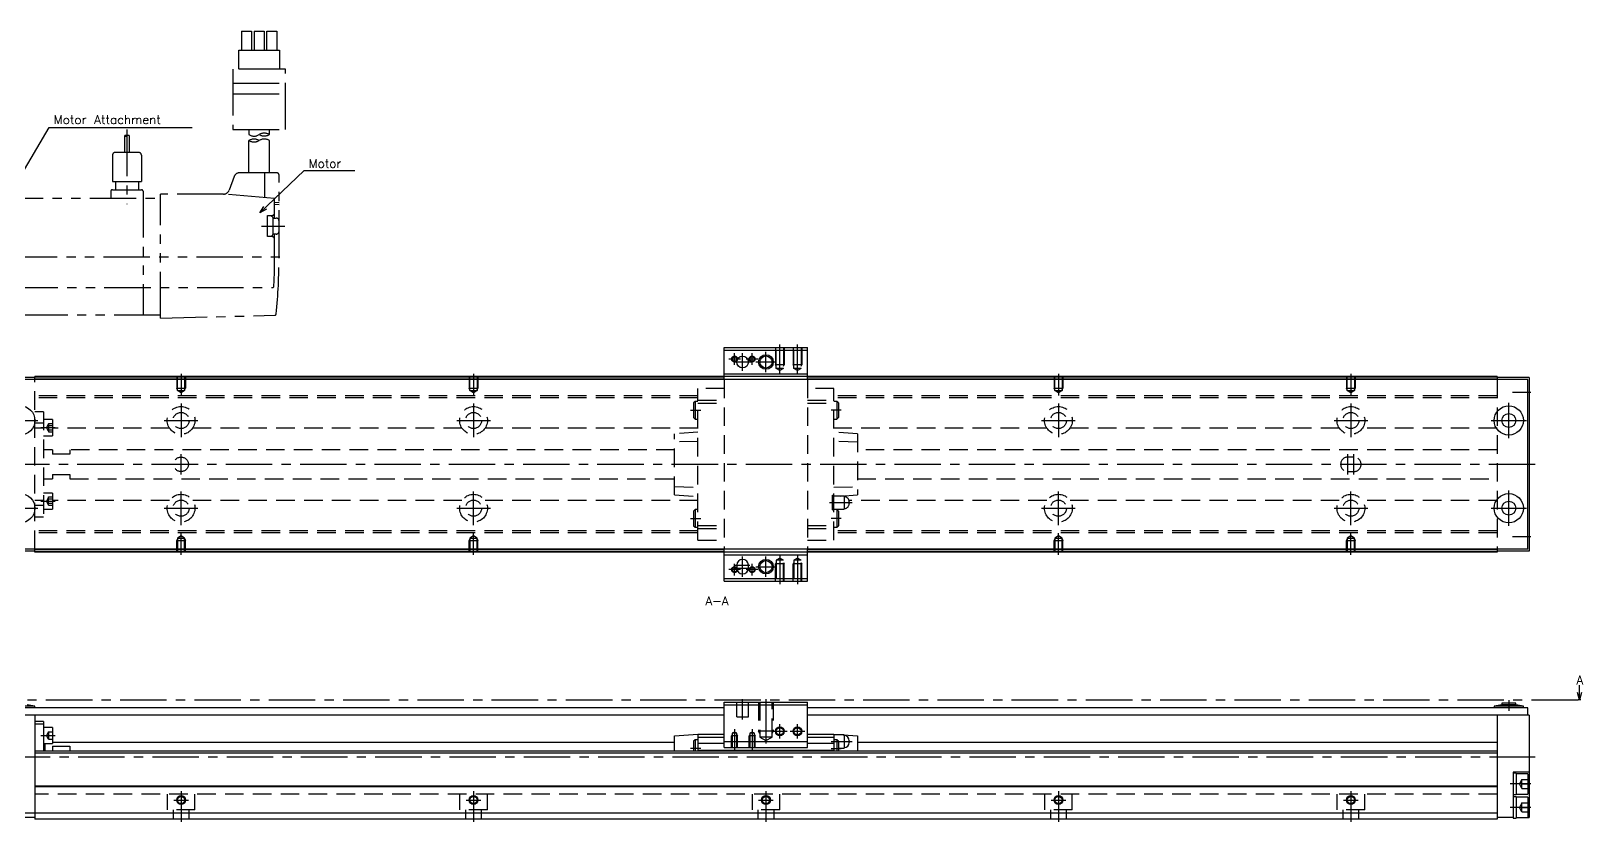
# Model space of a CAD drawing. Extents: x -2 to 824, y -8 to 279.
# Drawn here: x 293 to 824, y 9 to 279 of the extents above; entities that cross this region are included whole.
import ezdxf

# ---------------------------------------------------------------- set-up
doc = ezdxf.new("R2010")
doc.units = 0
doc.header["$LTSCALE"] = 0.5
for name, pattern in [('CENTER', [50.8, 31.75, -6.35, 6.35, -6.35]), ('DASHED', [19.05, 12.7, -6.35]), ('PHANTOM', [63.5, 31.75, -6.35, 6.35, -6.35, 6.35, -6.35])]:
    doc.linetypes.add(name, pattern=pattern)
for name, color, linetype in [('MSM_CENTER', 1, 'CENTER'), ('MSM_CONTINUOUS', 7, 'CONTINUOUS'), ('MSM_DASHED', 4, 'DASHED'), ('MSM_IMAGINARY', 6, 'PHANTOM'), ('MSM_NARROW', 5, 'CONTINUOUS'), ('MSM_PART_NUMBER', 7, 'CONTINUOUS')]:
    doc.layers.add(name, color=color, linetype=linetype)
doc.styles.get("Standard").update_dxf_attribs({"font": 'txt.shx', "height": 3, "bigfont": 'bigfont.shx'})

msp = doc.modelspace()

# ---------------------------------------------------------------- linework, layer by layer
at = {"layer": 'MSM_CENTER'}
for p, q in [((549.51, 162.39), (549.51, 172.3)), ((555.51, 162.39), (555.51, 172.3)), ((536.01, 167.3), (532.01, 167.3)), ((533.76, 166.3), (539.76, 166.3)), ((534.01, 165.3), (534.01, 169.3)), ((536.76, 163.3), (536.76, 169.3)), ((542.01, 167.3), (538.01, 167.3)), ((540.01, 165.3), (540.01, 169.3)), ((541.26, 166.3), (548.26, 166.3)), ((544.76, 162.8), (544.76, 169.8)), ((344.76, 162.3), (344.76, 154.79)), ((444.76, 162.3), (444.76, 154.79)), ((644.76, 162.3), (644.76, 154.79)), ((744.76, 162.3), (744.76, 154.79)), ((800.01, 156), (806.26, 156)), ((344.76, 152.05), (344.76, 140.55)), ((444.76, 152.05), (444.76, 140.55)), ((519.01, 149.8), (522.51, 149.8)), ((570.51, 149.8), (567.01, 149.8)), ((644.76, 152.05), (644.76, 140.55)), ((744.76, 152.05), (744.76, 140.55)), ((798.76, 140.3), (798.76, 152.3)), ((283.76, 146.3), (295.76, 146.3)), ((296.76, 143.85), (301.76, 143.85)), ((339.01, 146.3), (350.51, 146.3)), ((439.01, 146.3), (450.51, 146.3)), ((639.01, 146.3), (650.51, 146.3)), ((739.01, 146.3), (750.51, 146.3)), ((792.76, 146.3), (804.76, 146.3)), ((344.76, 127.8), (344.76, 134.8)), ((743.76, 127.8), (743.76, 134.8)), ((745.76, 127.8), (745.76, 134.8)), ((807.76, 131.3), (256.26, 131.3)), ((798.76, 110.3), (798.76, 122.3)), ((296.76, 118.74), (301.76, 118.74)), ((344.76, 110.55), (344.76, 122.05)), ((444.76, 110.55), (444.76, 122.05)), ((566.51, 118.2), (574.21, 118.2)), ((644.76, 110.55), (644.76, 122.05)), ((744.76, 110.55), (744.76, 122.05)), ((283.76, 116.3), (295.76, 116.3)), ((339.01, 116.3), (350.51, 116.3)), ((439.01, 116.3), (450.51, 116.3)), ((519.01, 112.8), (522.51, 112.8)), ((570.51, 112.8), (567.01, 112.8)), ((639.01, 116.3), (650.51, 116.3)), ((739.01, 116.3), (750.51, 116.3)), ((792.76, 116.3), (804.76, 116.3)), ((344.76, 100.3), (344.76, 107.81)), ((444.76, 100.3), (444.76, 107.81)), ((644.76, 100.3), (644.76, 107.81)), ((744.76, 100.3), (744.76, 107.81)), ((800.01, 106.6), (806.26, 106.6)), ((534.01, 93.3), (534.01, 97.3)), ((534.26, 96.8), (539.26, 96.8)), ((534.26, 95.8), (539.26, 95.8)), ((536.76, 92.8), (536.76, 99.8)), ((540.01, 93.3), (540.01, 97.3)), ((541.26, 96.3), (548.26, 96.3)), ((544.76, 92.8), (544.76, 99.8)), ((549.51, 100.21), (549.51, 90.3)), ((555.51, 100.21), (555.51, 90.3)), ((536.01, 95.3), (532.01, 95.3)), ((542.01, 95.3), (538.01, 95.3)), ((247.76, 50.8), (822.94, 50.8)), ((536.76, 44), (536.76, 51)), ((544.76, 51), (544.76, 35.81)), ((798.76, 50.6), (798.76, 47)), ((549.51, 37.5), (549.51, 42.5)), ((555.51, 37.5), (555.51, 42.5)), ((296.76, 38.55), (301.76, 38.55)), ((534.01, 40.76), (534.01, 33.5)), ((540.01, 40.76), (540.01, 33.5)), ((547.01, 40), (552.01, 40)), ((553.01, 40), (558.01, 40)), ((522.51, 34.1), (519.01, 34.1)), ((567.01, 36.5), (574.21, 36.5)), ((567.01, 34.1), (570.51, 34.1)), ((258.76, 31.3), (807.76, 31.3)), ((806.26, 22), (799.26, 22)), ((342.26, 16.5), (347.26, 16.5)), ((344.76, 19.5), (344.76, 9)), ((442.26, 16.5), (447.26, 16.5)), ((444.76, 19.5), (444.76, 9)), ((542.26, 16.5), (547.26, 16.5)), ((544.76, 19.5), (544.76, 9)), ((642.26, 16.5), (647.26, 16.5)), ((644.76, 19.5), (644.76, 9)), ((742.26, 16.5), (747.26, 16.5)), ((744.76, 19.5), (744.76, 9)), ((806.26, 14), (799.26, 14))]:
    msp.add_line(p, q, dxfattribs=at)
at = {"layer": 'MSM_CONTINUOUS'}
for p, q in [((530.51, 160.3), (530.51, 171.3)), ((530.51, 171.3), (559.01, 171.3)), ((530.51, 170.3), (559.01, 170.3)), ((559.01, 160.3), (559.01, 171.3)), ((294.76, 161), (279.76, 161)), ((805.26, 160.3), (283.26, 160.3)), ((294.76, 160.3), (294.76, 161.3)), ((794.76, 161.3), (294.76, 161.3)), ((530.51, 161.1), (294.76, 161.1)), ((530.51, 160.4), (294.76, 160.4)), ((530.51, 162.3), (559.01, 162.3)), ((794.76, 161.1), (559.01, 161.1)), ((794.76, 160.4), (559.01, 160.4)), ((794.76, 161.3), (794.76, 160.3)), ((805.76, 161), (794.76, 161)), ((805.26, 102.3), (805.26, 160.3)), ((805.76, 161), (805.76, 101.6)), ((294.76, 101.6), (279.76, 101.6)), ((805.26, 102.3), (283.26, 102.3)), ((294.76, 101.3), (294.76, 102.3)), ((530.51, 102.2), (294.76, 102.2)), ((530.51, 101.5), (294.76, 101.5)), ((794.76, 101.3), (294.76, 101.3)), ((530.51, 91.3), (530.51, 102.3)), ((559.01, 91.3), (559.01, 102.3)), ((794.76, 102.2), (559.01, 102.2)), ((794.76, 101.5), (559.01, 101.5)), ((794.76, 102.3), (794.76, 101.3)), ((805.76, 101.6), (794.76, 101.6)), ((530.51, 100.3), (559.01, 100.3)), ((534.76, 96.8), (534.76, 95.8)), ((538.76, 95.8), (538.76, 96.8)), ((530.51, 92.3), (559.01, 92.3)), ((530.51, 91.3), (559.01, 91.3)), ((822.94, 50.8), (822.27, 53.3)), ((822.94, 50.8), (822.94, 55.8)), ((823.61, 53.3), (822.94, 50.8)), ((530.51, 48), (283.26, 48)), ((294.76, 48.6), (284.76, 48.6)), ((294.76, 48.6), (292.16, 49)), ((294.76, 48), (294.76, 48.6)), ((530.51, 50), (559.01, 50)), ((530.51, 34.5), (530.51, 50)), ((530.51, 49), (559.01, 49)), ((559.01, 34.5), (559.01, 50)), ((805.26, 48), (559.01, 48)), ((796.36, 49), (793.76, 48.6)), ((793.76, 48.6), (793.76, 48)), ((803.76, 48.6), (793.76, 48.6)), ((796.36, 49.6), (796.36, 49)), ((801.16, 49.6), (796.36, 49.6)), ((801.16, 49), (796.36, 49)), ((801.16, 49), (801.16, 49.6)), ((803.76, 48.6), (801.16, 49)), ((803.76, 48), (803.76, 48.6)), ((805.26, 45.5), (805.26, 48)), ((823.44, 50.8), (822.44, 50.8)), ((530.51, 45.5), (282.76, 45.5)), ((294.76, 45.5), (294.76, 10)), ((297.76, 43.3), (294.76, 43.3)), ((297.76, 43.3), (297.76, 33.2)), ((805.76, 45.5), (559.01, 45.5)), ((794.76, 45.5), (794.76, 10)), ((805.76, 45.5), (805.76, 10.5)), ((297.76, 42.45), (294.76, 42.45)), ((300.76, 41.3), (297.76, 41.3)), ((300.76, 41.3), (300.76, 35.8)), ((513.51, 38.5), (521.51, 39)), ((513.51, 33.2), (513.51, 38.5)), ((521.51, 39), (530.51, 39)), ((521.51, 39), (521.51, 33.2)), ((521.51, 38), (530.51, 38)), ((559.01, 39), (568.01, 39)), ((559.01, 38), (568.01, 38)), ((568.01, 39), (576.01, 38.5)), ((568.01, 39), (568.01, 33.2)), ((571.46, 38.75), (568.01, 38.75)), ((571.46, 38.75), (571.46, 34.25)), ((576.01, 38.5), (576.01, 33.2)), ((794.76, 33.2), (294.76, 33.2)), ((794.76, 32.5), (294.76, 32.5)), ((297.76, 35.8), (300.76, 35.8)), ((298.26, 33.2), (298.26, 35.8)), ((300.76, 36.3), (513.51, 36.3)), ((300.76, 34.87), (306.76, 34.87)), ((300.76, 34.87), (300.76, 33.2)), ((306.76, 34.87), (306.76, 33.2)), ((520.51, 37.1), (520.01, 36.6)), ((520.01, 36.6), (520.01, 33.2)), ((521.51, 37.1), (520.51, 37.1)), ((520.51, 37.1), (520.51, 33.2)), ((521.51, 36), (530.51, 36)), ((521.51, 33.5), (568.01, 33.5)), ((530.51, 36.5), (559.01, 36.5)), ((530.51, 34.5), (559.01, 34.5)), ((559.01, 36), (568.01, 36)), ((569.01, 37.1), (568.01, 37.1)), ((569.51, 36.6), (569.01, 37.1)), ((569.01, 37.1), (569.01, 33.2)), ((569.51, 36.6), (569.51, 33.2)), ((569.51, 34.25), (571.46, 34.25)), ((573.21, 36.8), (573.21, 36.2)), ((576.01, 36.3), (794.76, 36.3)), ((805.76, 26), (800.26, 26)), ((800.26, 26), (800.26, 10.35)), ((801.26, 25.65), (800.26, 25.65)), ((801.26, 25.65), (801.26, 18.35)), ((805.26, 25.5), (801.26, 25.5)), ((805.26, 25.5), (805.26, 18.5)), ((794.76, 21.2), (294.76, 21.2)), ((794.76, 21), (294.76, 21)), ((800.26, 18.35), (801.26, 18.35)), ((801.26, 17.65), (800.26, 17.65)), ((801.26, 18.5), (805.26, 18.5)), ((801.26, 17.65), (801.26, 10.35)), ((805.26, 17.5), (801.26, 17.5)), ((805.26, 17.5), (805.26, 10.5)), ((794.76, 12), (285.26, 12)), ((294.76, 10.5), (285.26, 10.5)), ((794.76, 10), (294.76, 10)), ((800.26, 10.5), (794.76, 10.5)), ((800.26, 10.35), (801.26, 10.35)), ((801.26, 10.5), (805.76, 10.5))]:
    msp.add_line(p, q, dxfattribs=at)
for centre, radius in [((536.76, 166.3), 2), ((544.76, 166.3), 2.07), ((289.76, 146.3), 5), ((798.76, 146.3), 5), ((798.76, 146.3), 2.4), ((289.76, 116.3), 5), ((798.76, 116.3), 5), ((798.76, 116.3), 2.4), ((544.76, 96.3), 2.07), ((549.51, 40), 1.23), ((555.51, 40), 1.23), ((344.76, 16.5), 1.23), ((444.76, 16.5), 1.23), ((544.76, 16.5), 1.23), ((644.76, 16.5), 1.23), ((744.76, 16.5), 1.23)]:
    msp.add_circle(centre, radius, dxfattribs=at)
for centre, radius, start, end in [((536.76, 96.8), 2, 0, 180), ((536.76, 95.8), 2, 180, 0), ((571.46, 36.8), 1.75, 0, 90), ((571.46, 36.2), 1.75, 270, 0)]:
    msp.add_arc(centre, radius, start, end, dxfattribs=at)
at = {"layer": 'MSM_DASHED'}
for p, q in [((548.01, 171.3), (548.01, 165.3)), ((548.28, 164.1), (548.28, 171.3)), ((550.74, 171.3), (550.74, 164.1)), ((551.01, 171.3), (551.01, 165.3)), ((554.01, 171.3), (554.01, 165.3)), ((554.28, 164.1), (554.28, 171.3)), ((556.74, 171.3), (556.74, 164.1)), ((557.01, 171.3), (557.01, 165.3)), ((551.01, 165.3), (548.01, 165.3)), ((548.28, 164.83), (548.01, 165.3)), ((550.74, 164.83), (551.01, 165.3)), ((557.01, 165.3), (554.01, 165.3)), ((554.28, 164.83), (554.01, 165.3)), ((556.74, 164.83), (557.01, 165.3)), ((294.76, 102.3), (294.76, 160.3)), ((343.26, 161.3), (343.26, 157.3)), ((343.53, 156.5), (343.53, 161.3)), ((345.99, 161.3), (345.99, 156.5)), ((346.26, 161.3), (346.26, 157.3)), ((443.26, 161.3), (443.26, 157.3)), ((443.53, 156.5), (443.53, 161.3)), ((445.99, 161.3), (445.99, 156.5)), ((446.26, 161.3), (446.26, 157.3)), ((530.51, 160.3), (530.51, 102.3)), ((550.74, 164.1), (548.28, 164.1)), ((549.51, 163.39), (548.28, 164.1)), ((550.74, 164.1), (549.51, 163.39)), ((556.74, 164.1), (554.28, 164.1)), ((555.51, 163.39), (554.28, 164.1)), ((556.74, 164.1), (555.51, 163.39)), ((559.01, 160.3), (559.01, 102.3)), ((643.26, 161.3), (643.26, 157.3)), ((643.53, 156.5), (643.53, 161.3)), ((645.99, 161.3), (645.99, 156.5)), ((646.26, 161.3), (646.26, 157.3)), ((743.26, 161.3), (743.26, 157.3)), ((743.53, 156.5), (743.53, 161.3)), ((745.99, 161.3), (745.99, 156.5)), ((746.26, 161.3), (746.26, 157.3)), ((794.76, 160.3), (794.76, 102.3)), ((521.51, 154.75), (294.76, 154.75)), ((521.51, 154.05), (294.76, 154.05)), ((343.53, 156.83), (343.26, 157.3)), ((343.26, 157.3), (346.26, 157.3)), ((343.53, 156.5), (345.99, 156.5)), ((344.76, 155.79), (343.53, 156.5)), ((345.99, 156.5), (344.76, 155.79)), ((345.99, 156.83), (346.26, 157.3)), ((443.53, 156.83), (443.26, 157.3)), ((443.26, 157.3), (446.26, 157.3)), ((443.53, 156.5), (445.99, 156.5)), ((444.76, 155.79), (443.53, 156.5)), ((445.99, 156.5), (444.76, 155.79)), ((445.99, 156.83), (446.26, 157.3)), ((530.51, 157.2), (521.51, 157.2)), ((521.51, 105.4), (521.51, 157.2)), ((568.01, 157.2), (559.01, 157.2)), ((568.01, 105.4), (568.01, 157.2)), ((794.76, 154.75), (568.01, 154.75)), ((794.76, 154.05), (568.01, 154.05)), ((643.53, 156.83), (643.26, 157.3)), ((643.26, 157.3), (646.26, 157.3)), ((643.53, 156.5), (645.99, 156.5)), ((644.76, 155.79), (643.53, 156.5)), ((645.99, 156.5), (644.76, 155.79)), ((645.99, 156.83), (646.26, 157.3)), ((743.53, 156.83), (743.26, 157.3)), ((743.26, 157.3), (746.26, 157.3)), ((743.53, 156.5), (745.99, 156.5)), ((744.76, 155.79), (743.53, 156.5)), ((745.99, 156.5), (744.76, 155.79)), ((745.99, 156.83), (746.26, 157.3)), ((297.76, 149.3), (294.76, 149.3)), ((297.76, 149.3), (297.76, 113.3)), ((520.51, 152.8), (520.01, 152.3)), ((520.01, 152.3), (520.01, 147.3)), ((520.51, 152.8), (520.51, 146.8)), ((521.51, 152.8), (520.51, 152.8)), ((521.51, 153.25), (530.51, 153.25)), ((521.51, 152.25), (530.51, 152.25)), ((559.01, 153.25), (568.01, 153.25)), ((559.01, 152.25), (568.01, 152.25)), ((569.01, 152.8), (568.01, 152.8)), ((569.01, 152.8), (569.01, 146.8)), ((569.51, 152.3), (569.01, 152.8)), ((569.51, 152.3), (569.51, 147.3)), ((297.76, 145.43), (294.76, 145.43)), ((297.76, 143.68), (294.76, 143.68)), ((300.76, 146.6), (297.76, 146.6)), ((299.46, 145.1), (298.74, 143.85)), ((299.46, 142.6), (298.74, 143.85)), ((299.46, 145.3), (300.76, 145.3)), ((299.46, 145.3), (299.46, 142.41)), ((299.46, 144.58), (300.76, 144.58)), ((300.76, 146.6), (300.76, 141.1)), ((340.81, 143.66), (300.76, 143.66)), ((440.81, 143.66), (348.71, 143.66)), ((521.51, 143.66), (448.71, 143.66)), ((520.01, 147.3), (520.51, 146.8)), ((520.51, 146.8), (521.51, 146.8)), ((568.01, 146.8), (569.01, 146.8)), ((640.81, 143.66), (568.01, 143.66)), ((569.01, 146.8), (569.51, 147.3)), ((740.81, 143.66), (648.71, 143.66)), ((794.76, 143.66), (748.71, 143.66)), ((297.76, 141.1), (300.76, 141.1)), ((299.46, 143.13), (300.76, 143.13)), ((299.46, 142.41), (300.76, 142.41)), ((521.51, 142.3), (513.51, 141.77)), ((513.51, 120.83), (513.51, 141.77)), ((521.51, 139.16), (513.51, 138.9)), ((576.01, 141.77), (568.01, 142.3)), ((576.01, 138.9), (568.01, 139.16)), ((576.01, 141.77), (576.01, 120.83)), ((300.76, 136.3), (297.76, 136.3)), ((300.76, 136.3), (300.76, 134.8)), ((306.76, 134.8), (300.76, 134.8)), ((306.76, 136.3), (306.76, 134.8)), ((513.51, 136.3), (306.76, 136.3)), ((794.76, 136.3), (576.01, 136.3)), ((745.76, 133.8), (743.76, 133.8)), ((300.76, 127.8), (306.76, 127.8)), ((300.76, 127.8), (300.76, 126.3)), ((306.76, 127.8), (306.76, 126.3)), ((743.76, 128.8), (745.76, 128.8)), ((297.76, 126.3), (300.76, 126.3)), ((306.76, 126.3), (513.51, 126.3)), ((513.51, 123.7), (521.51, 123.44)), ((568.01, 123.44), (576.01, 123.7)), ((576.01, 126.3), (794.76, 126.3)), ((297.76, 118.92), (294.76, 118.92)), ((297.76, 117.17), (294.76, 117.17)), ((300.76, 121.49), (297.76, 121.49)), ((299.46, 119.99), (298.74, 118.74)), ((299.46, 117.49), (298.74, 118.74)), ((299.46, 120.19), (300.76, 120.19)), ((299.46, 117.3), (299.46, 120.19)), ((299.46, 119.47), (300.76, 119.47)), ((299.46, 118.02), (300.76, 118.02)), ((299.46, 117.3), (300.76, 117.3)), ((300.76, 121.49), (300.76, 115.99)), ((340.81, 118.94), (300.76, 118.94)), ((440.81, 118.94), (348.71, 118.94)), ((521.51, 118.94), (448.71, 118.94)), ((513.51, 120.83), (521.51, 120.3)), ((567.51, 120.7), (568.01, 120.7)), ((567.51, 115.7), (567.51, 120.7)), ((568.01, 119.7), (567.51, 119.7)), ((571.46, 120.45), (568.01, 120.45)), ((570.27, 120.45), (576.01, 120.83)), ((571.46, 120.45), (571.46, 115.95)), ((640.81, 118.94), (573.15, 118.94)), ((573.21, 118.5), (573.21, 117.9)), ((740.81, 118.94), (648.71, 118.94)), ((794.76, 118.94), (748.71, 118.94)), ((294.76, 113.3), (297.76, 113.3)), ((297.76, 115.99), (300.76, 115.99)), ((520.51, 115.8), (520.01, 115.3)), ((520.01, 115.3), (520.01, 110.3)), ((520.51, 115.8), (520.51, 109.8)), ((521.51, 115.8), (520.51, 115.8)), ((567.51, 116.7), (568.01, 116.7)), ((567.51, 115.7), (568.01, 115.7)), ((568.01, 115.95), (571.46, 115.95)), ((569.01, 115.8), (568.01, 115.8)), ((569.51, 115.3), (569.01, 115.8)), ((569.01, 115.8), (569.01, 109.8)), ((569.51, 115.3), (569.51, 110.3)), ((521.51, 108.55), (294.76, 108.55)), ((521.51, 107.85), (294.76, 107.85)), ((344.76, 106.81), (343.53, 106.1)), ((345.99, 106.1), (344.76, 106.81)), ((444.76, 106.81), (443.53, 106.1)), ((445.99, 106.1), (444.76, 106.81)), ((520.01, 110.3), (520.51, 109.8)), ((520.51, 109.8), (521.51, 109.8)), ((521.51, 110.35), (530.51, 110.35)), ((521.51, 109.35), (530.51, 109.35)), ((559.01, 110.35), (568.01, 110.35)), ((559.01, 109.35), (568.01, 109.35)), ((568.01, 109.8), (569.01, 109.8)), ((794.76, 108.55), (568.01, 108.55)), ((794.76, 107.85), (568.01, 107.85)), ((569.01, 109.8), (569.51, 110.3)), ((644.76, 106.81), (643.53, 106.1)), ((645.99, 106.1), (644.76, 106.81)), ((744.76, 106.81), (743.53, 106.1)), ((745.99, 106.1), (744.76, 106.81)), ((343.53, 105.77), (343.26, 105.3)), ((343.26, 101.3), (343.26, 105.3)), ((343.26, 105.3), (346.26, 105.3)), ((343.53, 106.1), (343.53, 101.3)), ((343.53, 106.1), (345.99, 106.1)), ((345.99, 101.3), (345.99, 106.1)), ((345.99, 105.77), (346.26, 105.3)), ((346.26, 101.3), (346.26, 105.3)), ((443.53, 105.77), (443.26, 105.3)), ((443.26, 101.3), (443.26, 105.3)), ((443.26, 105.3), (446.26, 105.3)), ((443.53, 106.1), (443.53, 101.3)), ((443.53, 106.1), (445.99, 106.1)), ((445.99, 101.3), (445.99, 106.1)), ((445.99, 105.77), (446.26, 105.3)), ((446.26, 101.3), (446.26, 105.3)), ((521.51, 105.4), (530.51, 105.4)), ((559.01, 105.4), (568.01, 105.4)), ((643.53, 105.77), (643.26, 105.3)), ((643.26, 101.3), (643.26, 105.3)), ((643.26, 105.3), (646.26, 105.3)), ((643.53, 106.1), (643.53, 101.3)), ((643.53, 106.1), (645.99, 106.1)), ((645.99, 101.3), (645.99, 106.1)), ((645.99, 105.77), (646.26, 105.3)), ((646.26, 101.3), (646.26, 105.3)), ((743.53, 105.77), (743.26, 105.3)), ((743.26, 101.3), (743.26, 105.3)), ((743.26, 105.3), (746.26, 105.3)), ((743.53, 106.1), (743.53, 101.3)), ((743.53, 106.1), (745.99, 106.1)), ((745.99, 101.3), (745.99, 106.1)), ((745.99, 105.77), (746.26, 105.3)), ((746.26, 101.3), (746.26, 105.3)), ((548.28, 97.77), (548.01, 97.3)), ((551.01, 97.3), (548.01, 97.3)), ((548.01, 91.3), (548.01, 97.3)), ((549.51, 99.21), (548.28, 98.5)), ((548.28, 98.5), (548.28, 91.3)), ((550.74, 98.5), (548.28, 98.5)), ((550.74, 98.5), (549.51, 99.21)), ((550.74, 91.3), (550.74, 98.5)), ((550.74, 97.77), (551.01, 97.3)), ((551.01, 91.3), (551.01, 97.3)), ((554.28, 97.77), (554.01, 97.3)), ((557.01, 97.3), (554.01, 97.3)), ((554.01, 91.3), (554.01, 97.3)), ((555.51, 99.21), (554.28, 98.5)), ((554.28, 98.5), (554.28, 91.3)), ((556.74, 98.5), (554.28, 98.5)), ((556.74, 98.5), (555.51, 99.21)), ((556.74, 91.3), (556.74, 98.5)), ((556.74, 97.77), (557.01, 97.3)), ((557.01, 91.3), (557.01, 97.3)), ((534.76, 45), (534.76, 50)), ((538.76, 45), (538.76, 50)), ((542.26, 50), (542.26, 40)), ((542.69, 50), (542.69, 38)), ((546.83, 38), (546.83, 50)), ((547.26, 50), (547.26, 40)), ((534.76, 45), (538.76, 45)), ((299.46, 39.8), (298.74, 38.55)), ((299.46, 37.3), (298.74, 38.55)), ((299.46, 39.8), (300.76, 39.8)), ((299.46, 39.8), (299.46, 37.3)), ((299.46, 38.55), (300.76, 38.55)), ((299.46, 37.3), (300.76, 37.3)), ((533.23, 38.87), (533.01, 38.5)), ((535.01, 38.5), (533.01, 38.5)), ((533.01, 34.5), (533.01, 38.5)), ((534.01, 39.76), (533.23, 39.31)), ((534.79, 39.31), (533.23, 39.31)), ((533.23, 39.31), (533.23, 34.5)), ((534.79, 39.31), (534.01, 39.76)), ((534.79, 34.5), (534.79, 39.31)), ((534.79, 38.87), (535.01, 38.5)), ((535.01, 34.5), (535.01, 38.5)), ((539.23, 38.87), (539.01, 38.5)), ((541.01, 38.5), (539.01, 38.5)), ((539.01, 34.5), (539.01, 38.5)), ((540.01, 39.76), (539.23, 39.31)), ((540.79, 39.31), (539.23, 39.31)), ((539.23, 39.31), (539.23, 34.5)), ((540.79, 39.31), (540.01, 39.76)), ((540.79, 34.5), (540.79, 39.31)), ((540.79, 38.87), (541.01, 38.5)), ((541.01, 34.5), (541.01, 38.5)), ((547.26, 40), (542.26, 40)), ((542.69, 39.25), (542.26, 40)), ((546.83, 38), (542.69, 38)), ((542.69, 38), (544.76, 36.81)), ((544.76, 36.81), (546.83, 38)), ((546.83, 39.25), (547.26, 40)), ((803.26, 23.5), (802.4, 22)), ((803.26, 20.5), (802.4, 22)), ((803.26, 20.5), (803.26, 23.5)), ((803.26, 23.5), (805.26, 23.5)), ((803.26, 22), (805.26, 22)), ((794.76, 18.5), (294.76, 18.5)), ((340.01, 18.5), (340.01, 13.2)), ((349.51, 13.2), (349.51, 18.5)), ((440.01, 18.5), (440.01, 13.2)), ((449.51, 13.2), (449.51, 18.5)), ((540.01, 18.5), (540.01, 13.2)), ((549.51, 13.2), (549.51, 18.5)), ((640.01, 18.5), (640.01, 13.2)), ((649.51, 13.2), (649.51, 18.5)), ((740.01, 18.5), (740.01, 13.2)), ((749.51, 13.2), (749.51, 18.5)), ((803.26, 20.5), (805.26, 20.5)), ((349.51, 13.2), (340.01, 13.2)), ((342.01, 13.2), (342.01, 10)), ((347.51, 10), (347.51, 13.2)), ((449.51, 13.2), (440.01, 13.2)), ((442.01, 13.2), (442.01, 10)), ((447.51, 10), (447.51, 13.2)), ((549.51, 13.2), (540.01, 13.2)), ((542.01, 13.2), (542.01, 10)), ((547.51, 10), (547.51, 13.2)), ((649.51, 13.2), (640.01, 13.2)), ((642.01, 13.2), (642.01, 10)), ((647.51, 10), (647.51, 13.2)), ((749.51, 13.2), (740.01, 13.2)), ((742.01, 13.2), (742.01, 10)), ((747.51, 10), (747.51, 13.2)), ((803.26, 15.5), (802.4, 14)), ((803.26, 12.5), (802.4, 14)), ((803.26, 12.5), (803.26, 15.5)), ((803.26, 15.5), (805.26, 15.5)), ((803.26, 14), (805.26, 14)), ((803.26, 12.5), (805.26, 12.5))]:
    msp.add_line(p, q, dxfattribs=at)
for centre, radius in [((534.01, 167.3), 1), ((534.01, 167.3), 0.784), ((540.01, 167.3), 1), ((540.01, 167.3), 0.784), ((344.76, 146.3), 4.75), ((344.76, 146.3), 2.75), ((444.76, 146.3), 4.75), ((444.76, 146.3), 2.75), ((644.76, 146.3), 4.75), ((644.76, 146.3), 2.75), ((744.76, 146.3), 4.75), ((744.76, 146.3), 2.75), ((344.76, 131.3), 2.5), ((344.76, 116.3), 4.75), ((344.76, 116.3), 2.75), ((444.76, 116.3), 4.75), ((444.76, 116.3), 2.75), ((644.76, 116.3), 4.75), ((644.76, 116.3), 2.75), ((744.76, 116.3), 4.75), ((744.76, 116.3), 2.75), ((534.01, 95.3), 1), ((534.01, 95.3), 0.784), ((540.01, 95.3), 1), ((540.01, 95.3), 0.784)]:
    msp.add_circle(centre, radius, dxfattribs=at)
for centre, radius, start, end in [((743.76, 131.3), 2.5, 90, 270), ((745.76, 131.3), 2.5, 270, 90), ((571.46, 118.5), 1.75, 0, 90), ((571.46, 117.9), 1.75, 270, 0)]:
    msp.add_arc(centre, radius, start, end, dxfattribs=at)
at = {"layer": 'MSM_IMAGINARY'}
for p, q in [((365.46, 279.48), (368.86, 279.48)), ((365.46, 279.48), (365.46, 272.98)), ((368.86, 279.48), (368.86, 272.98)), ((369.76, 279.48), (373.16, 279.48)), ((369.76, 279.48), (369.76, 272.98)), ((373.16, 279.48), (373.16, 272.98)), ((374.06, 272.98), (374.06, 279.48)), ((374.06, 279.48), (377.46, 279.48)), ((377.46, 279.48), (377.46, 272.98)), ((364.46, 272.98), (378.46, 272.98)), ((364.46, 266.48), (364.46, 272.98)), ((378.46, 272.98), (378.46, 266.48)), ((362.46, 266.48), (362.46, 245.86)), ((380.46, 266.48), (362.46, 266.48)), ((380.46, 245.86), (380.46, 266.48)), ((362.46, 261.63), (380.46, 261.63)), ((362.46, 258.03), (380.46, 258.03)), ((326.26, 245.75), (326.26, 220.3)), ((362.46, 245.86), (380.46, 245.86)), ((367.96, 245.86), (367.96, 244.07)), ((374.96, 244.07), (374.96, 245.86)), ((325.41, 243.64), (325.41, 238)), ((327.11, 238), (327.11, 243.64)), ((367.96, 231), (367.96, 242.04)), ((374.96, 231), (374.96, 242.04)), ((321.31, 237), (321.31, 228)), ((322.31, 238), (330.21, 238)), ((331.21, 237), (331.21, 228)), ((362.88, 229.68), (361.18, 225.02)), ((377.46, 231), (364.76, 231)), ((373.46, 222.46), (373.46, 231)), ((378.26, 202.3), (378.26, 230.2)), ((320.76, 224.7), (320.76, 222.3)), ((321.26, 225.2), (331.26, 225.2)), ((321.31, 228), (331.21, 228)), ((322.36, 228), (322.36, 225.2)), ((330.16, 228), (330.16, 225.2)), ((331.76, 224.7), (331.76, 182.3)), ((337.76, 181.3), (337.76, 223.7)), ((359.3, 223.7), (337.76, 223.7)), ((376.76, 222.17), (359.3, 223.7)), ((281.76, 222.3), (337.76, 222.3)), ((376.76, 215.53), (376.76, 222.17)), ((378.26, 220.76), (376.76, 220.89)), ((378.26, 220.06), (376.76, 220.19)), ((372.26, 212.78), (380.26, 212.78)), ((374.26, 216.38), (375.76, 216.38)), ((374.26, 209.18), (374.26, 216.38)), ((375.26, 216.28), (374.26, 216.28)), ((376.23, 215.53), (377.26, 215.53)), ((376.26, 210.28), (376.26, 215.28)), ((374.26, 209.28), (375.26, 209.28)), ((375.76, 209.18), (374.26, 209.18)), ((377.26, 210.03), (376.26, 210.03)), ((376.76, 202.3), (376.76, 210.03)), ((254.76, 202.3), (380.26, 202.3)), ((286.76, 191.73), (376, 191.73)), ((337.76, 182.3), (281.76, 182.3)), ((337.76, 181.3), (376.82, 182.29))]:
    msp.add_line(p, q, dxfattribs=at)
for centre, radius, start, end in [((373.21, 241.04), 3.5, 60.0014, 120.0014), ((325.84, 242.9), 0.85, 60.0009, 119.999), ((325.84, 244.37), 0.85, 240.001, 299.999), ((326.69, 242.9), 0.85, 59.9987, 119.999), ((369.71, 239.01), 3.5, 60.0014, 120.1319), ((369.71, 245.07), 3.5, 239.871, 300), ((369.71, 246.51), 3, 234.3132, 305.6839), ((373.21, 247.1), 3.5, 240.0015, 300.0015), ((373.21, 239.01), 3.5, 60.0637, 120), ((322.31, 237), 1, 90, 180), ((330.21, 237), 1, 360, 90), ((364.76, 229), 2, 90, 160), ((377.46, 230.2), 0.8, 360, 90), ((321.26, 224.7), 0.5, 90, 180), ((331.26, 224.7), 0.5, 360, 90), ((359.3, 225.7), 2, 270, 340), ((375.26, 215.28), 1, 360, 90), ((375.76, 217.38), 1, 270, 0), ((377.26, 214.53), 1, 360, 90), ((375.26, 210.28), 1, 270, 360), ((375.76, 208.18), 1, 1.7094, 90), ((377.26, 211.03), 1, 270, 360), ((178.26, 202.3), 198.5, 357.0836, 0), ((178.26, 202.3), 200, 354.3874, 0), ((376, 192.23), 0.5, 270, 357.0836), ((376.8, 182.79), 0.5, 271.4503, 354.3874)]:
    msp.add_arc(centre, radius, start, end, dxfattribs=at)
at = {"layer": 'MSM_NARROW'}
for centre, radius in [((544.76, 166.3), 2.5), ((544.76, 96.3), 2.5), ((549.51, 40), 1.5), ((555.51, 40), 1.5), ((344.76, 16.5), 1.5), ((444.76, 16.5), 1.5), ((544.76, 16.5), 1.5), ((644.76, 16.5), 1.5), ((744.76, 16.5), 1.5)]:
    msp.add_circle(centre, radius, dxfattribs=at)
at = {"layer": 'MSM_PART_NUMBER'}
for p, q in [((280.7, 214.29), (299.66, 246.54)), ((299.66, 246.54), (348.5, 246.54)), ((371.72, 217.28), (386.86, 231.83)), ((386.86, 231.83), (404.17, 231.83)), ((371.72, 217.28), (373.06, 219.49)), ((373.99, 218.52), (371.72, 217.28))]:
    msp.add_line(p, q, dxfattribs=at)

# ---------------------------------------------------------------- texts
for s, p in [('Motor Attachment', (301.22, 247.69)), ('Motor', (388.38, 232.69)), ('A-A', (524.03, 83.1)), ('A', (821.93, 56.05))]:
    msp.add_text(s, height=3, dxfattribs=at).set_placement(p)

doc.saveas('drawing.dxf')
